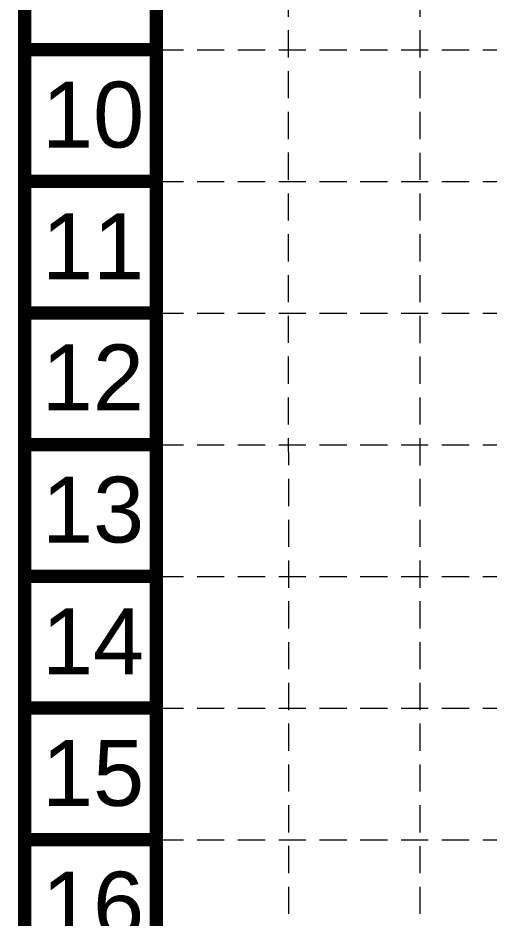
# Model space of a CAD drawing. Header units: feet. Extents: x 4586 to 6528, y 2127 to 5231.
# Drawn here: x 4585.7 to 4759.2, y 4425.3 to 4756.3 of the extents above; entities that cross this region are included whole.
import ezdxf
from ezdxf.enums import TextEntityAlignment as Align

# ---------------------------------------------------------------- set-up
doc = ezdxf.new("R2010")
doc.units = ezdxf.units.FT
doc.header["$LTSCALE"] = 80
doc.header["$MEASUREMENT"] = 0
doc.linetypes.add('HIDDEN', pattern=[0.375, 0.25, -0.125])
doc.layers.add('BASE', color=7, linetype='CONTINUOUS')
doc.layers.add('GRID', color=254, linetype='HIDDEN')
doc.styles.get("Standard").update_dxf_attribs({"font": 'ARIAL.TTF', "height": 6.4})

msp = doc.modelspace()

# ---------------------------------------------------------------- linework, layer by layer
at = {"layer": 'BASE', "const_width": 4.84}
for points in [[(6525.11, 2129.65), (6525.11, 5228.91), (4588.08, 5228.91), (4588.08, 2129.65)], [(6476.69, 2178.08), (6476.69, 5180.48), (4636.51, 5180.48), (4636.51, 2178.08)]]:
    msp.add_lwpolyline(points, close=True, dxfattribs=at)
for points in [[(4636.51, 4744.65), (4588.08, 4744.65)], [(4636.51, 4696.22), (4588.08, 4696.22)], [(4636.51, 4647.8), (4588.08, 4647.8)], [(4636.51, 4599.37), (4588.08, 4599.37)], [(4636.51, 4550.95), (4588.08, 4550.95)], [(4636.51, 4502.52), (4588.08, 4502.52)], [(4636.51, 4454.09), (4588.08, 4454.09)]]:
    msp.add_lwpolyline(points, dxfattribs=at)
at = {"layer": 'GRID', "color": 252, "linetype": 'HIDDEN', "lineweight": 0, "ltscale": 0.5}
for p, q in [((4685.37, 2371.79), (4685.11, 5178.66)), ((4734, 2371.78), (4733.4, 5178.64)), ((4636.51, 4744.65), (6476.69, 4744.65)), ((4636.51, 4696.22), (6476.69, 4696.22)), ((4636.51, 4647.8), (6476.69, 4647.8)), ((4636.51, 4599.37), (6476.69, 4599.37)), ((4636.51, 4550.95), (6476.69, 4550.95)), ((4636.51, 4502.52), (6476.69, 4502.52)), ((4636.51, 4454.09), (6476.69, 4454.09))]:
    msp.add_line(p, q, dxfattribs=at)

# ---------------------------------------------------------------- texts
at = {"layer": 'BASE'}
for s, p in [('10', (4613.24, 4720.78)), ('11', (4613.24, 4672.35)), ('12', (4613.18, 4624.13)), ('13', (4613.24, 4575.5)), ('14', (4613.24, 4527.07)), ('15', (4613.24, 4478.65)), ('16', (4613.24, 4430.22))]:
    msp.add_text(s, height=24.213, dxfattribs=at).set_placement(p, align=Align.MIDDLE_CENTER)

doc.saveas('drawing.dxf')
